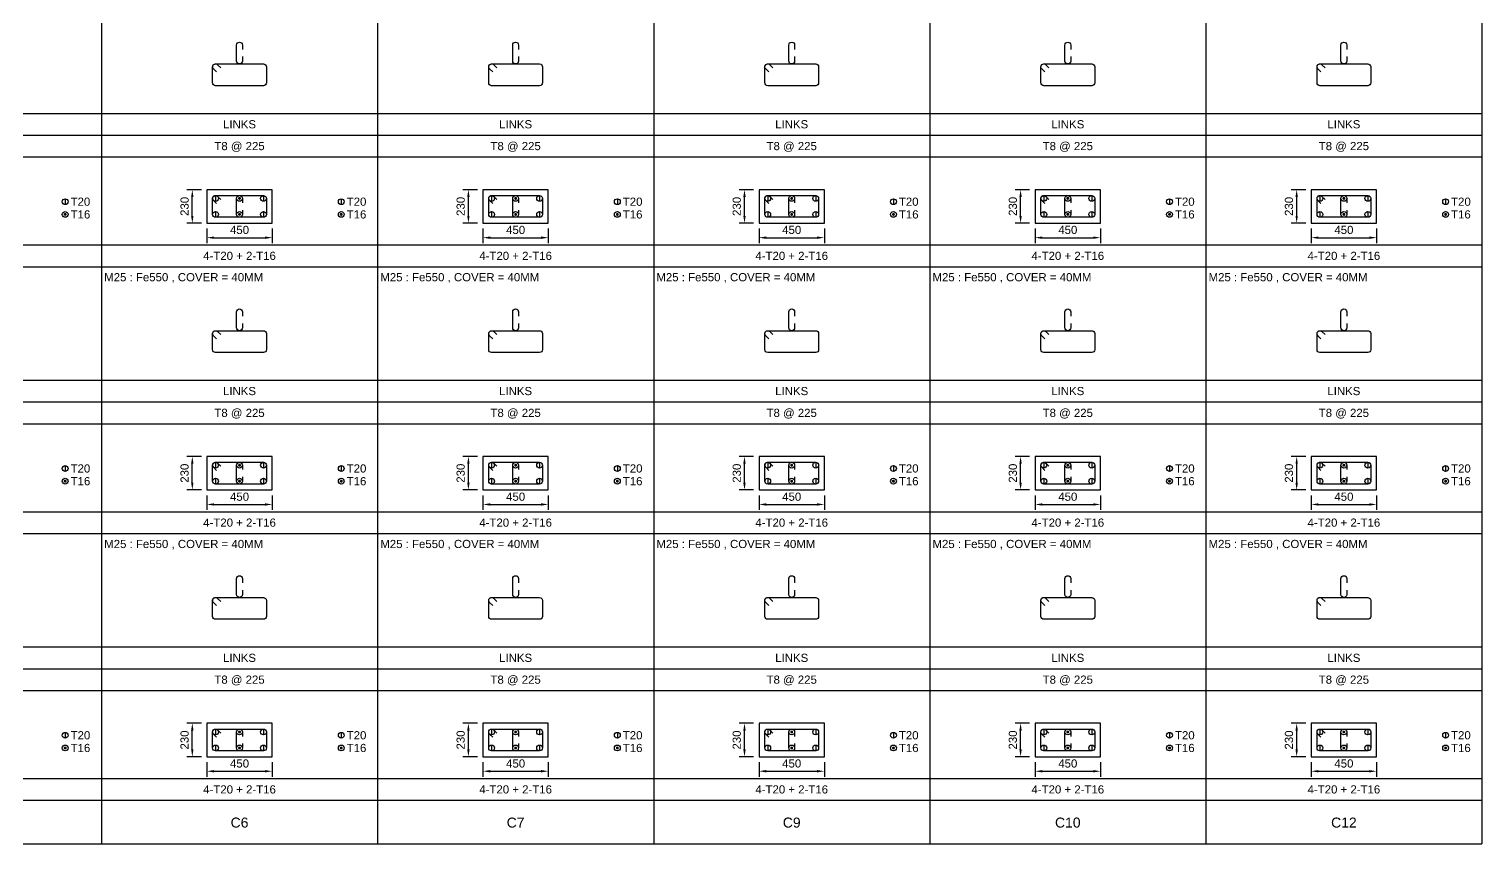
# Model space of a CAD drawing. Header units: inches. Extents: x 0 to 82000, y -1868 to 45240.
# Drawn here: x 42006 to 82000, y 0 to 22419 of the extents above; entities that cross this region are included whole.
import ezdxf
from ezdxf.enums import TextEntityAlignment as Align

# ---------------------------------------------------------------- set-up
doc = ezdxf.new("R2010")
doc.units = ezdxf.units.IN
doc.header["$MEASUREMENT"] = 0
for name, color, linetype in [('Concrete Line', 2, 'Continuous'), ('Dim', 31, 'Continuous'), ('Link', 225, 'Continuous'), ('Reinforcement', 130, 'Continuous'), ('Schedule Border', 60, 'Continuous'), ('Schedule Header', 4, 'Continuous'), ('Schedule Line', 60, 'Continuous'), ('Text', 31, 'Continuous')]:
    doc.layers.add(name, color=color, linetype=linetype)
doc.styles.add('SC-COL1', font='SansSerif')
doc.styles.add('SC-COL2', font='SansSerif')
doc.dimstyles.new('ColumnSch', dxfattribs={"dimtxt": 225, "dimasz": 200, "dimexe": 150, "dimexo": 150, "dimgap": 100, "dimtad": 1, "dimtoh": 1, "dimdec": 4, "dimlfac": 0.25, "dimzin": 0, "dimdsep": 46, "dimtxsty": 'SC-COL2', "dimcen": 0.09, "dimclrd": 8, "dimclre": 8, "dimclrt": 31, "dimadec": 0, "dimazin": 0, "dimtfac": 1, "dimtdec": 0, "dimtix": 1, "dimtofl": 0, "dimtmove": 0, "dimatfit": 3, "dimfxl": 1, "dimtolj": 1, "dimtzin": 0, "dimarcsym": 0})

# ---------------------------------------------------------------- blocks, each defined once
blk = doc.blocks.new('*D42')
at = {"color": 8, "linetype": 'ByBlock', "lineweight": -2}
for p, q in [((46900, 2250), (46900, 1850)), ((47100, 2000), (48500, 2000)), ((48700, 2250), (48700, 1850))]:
    blk.add_line(p, q, dxfattribs=at)
at = {"color": 8}
for points in [[(46900, 2000), (47100, 2033), (47100, 1967)], [(48700, 2000), (48500, 1967), (48500, 2033)]]:
    blk.add_solid(points, dxfattribs=at)
at = {"layer": 'DEFPOINTS', "color": 31}
for p in [(46900, 2400), (48700, 2400), (46900, 2000)]:
    blk.add_point(p, dxfattribs=at)
at = {"color": 31, "insert": (47800, 2212), "char_height": 225, "attachment_point": 5, "style": 'SC-COL2'}
blk.add_mtext('\\A1;450', dxfattribs=at)
blk = doc.blocks.new('*D43')
at = {"color": 8, "linetype": 'ByBlock', "lineweight": -2}
for p, q in [((46750, 3320), (46350, 3320)), ((46500, 2600), (46500, 3120)), ((46750, 2400), (46350, 2400))]:
    blk.add_line(p, q, dxfattribs=at)
at = {"color": 8}
for points in [[(46500, 3320), (46533, 3120), (46467, 3120)], [(46500, 2400), (46467, 2600), (46533, 2600)]]:
    blk.add_solid(points, dxfattribs=at)
at = {"layer": 'DEFPOINTS', "color": 31}
for p in [(46900, 3320), (46500, 2400), (46900, 2400)]:
    blk.add_point(p, dxfattribs=at)
at = {"color": 31, "insert": (46288, 2860), "char_height": 225, "attachment_point": 5, "rotation": 90, "style": 'SC-COL2'}
blk.add_mtext('\\A1;230', dxfattribs=at)
blk = doc.blocks.new('*D44')
at = {"color": 8, "linetype": 'ByBlock', "lineweight": -2}
for p, q in [((46900, 9590), (46900, 9190)), ((47100, 9340), (48500, 9340)), ((48700, 9590), (48700, 9190))]:
    blk.add_line(p, q, dxfattribs=at)
at = {"color": 8}
for points in [[(46900, 9340), (47100, 9373), (47100, 9307)], [(48700, 9340), (48500, 9307), (48500, 9373)]]:
    blk.add_solid(points, dxfattribs=at)
at = {"layer": 'DEFPOINTS', "color": 31}
for p in [(46900, 9740), (48700, 9740), (46900, 9340)]:
    blk.add_point(p, dxfattribs=at)
at = {"color": 31, "insert": (47800, 9552), "char_height": 225, "attachment_point": 5, "style": 'SC-COL2'}
blk.add_mtext('\\A1;450', dxfattribs=at)
blk = doc.blocks.new('*D45')
at = {"color": 8, "linetype": 'ByBlock', "lineweight": -2}
for p, q in [((46750, 10660), (46350, 10660)), ((46500, 9940), (46500, 10460)), ((46750, 9740), (46350, 9740))]:
    blk.add_line(p, q, dxfattribs=at)
at = {"color": 8}
for points in [[(46500, 10660), (46533, 10460), (46467, 10460)], [(46500, 9740), (46467, 9940), (46533, 9940)]]:
    blk.add_solid(points, dxfattribs=at)
at = {"layer": 'DEFPOINTS', "color": 31}
for p in [(46900, 10660), (46500, 9740), (46900, 9740)]:
    blk.add_point(p, dxfattribs=at)
at = {"color": 31, "insert": (46288, 10200), "char_height": 225, "attachment_point": 5, "rotation": 90, "style": 'SC-COL2'}
blk.add_mtext('\\A1;230', dxfattribs=at)
blk = doc.blocks.new('*D46')
at = {"color": 8, "linetype": 'ByBlock', "lineweight": -2}
for p, q in [((46900, 16930), (46900, 16530)), ((48700, 16930), (48700, 16530)), ((47100, 16680), (48500, 16680))]:
    blk.add_line(p, q, dxfattribs=at)
at = {"color": 8}
for points in [[(46900, 16680), (47100, 16713), (47100, 16647)], [(48700, 16680), (48500, 16647), (48500, 16713)]]:
    blk.add_solid(points, dxfattribs=at)
at = {"layer": 'DEFPOINTS', "color": 31}
for p in [(46900, 17080), (48700, 17080), (46900, 16680)]:
    blk.add_point(p, dxfattribs=at)
at = {"color": 31, "insert": (47800, 16892), "char_height": 225, "attachment_point": 5, "style": 'SC-COL2'}
blk.add_mtext('\\A1;450', dxfattribs=at)
blk = doc.blocks.new('*D47')
at = {"color": 8, "linetype": 'ByBlock', "lineweight": -2}
for p, q in [((46750, 18000), (46350, 18000)), ((46500, 17280), (46500, 17800)), ((46750, 17080), (46350, 17080))]:
    blk.add_line(p, q, dxfattribs=at)
at = {"color": 8}
for points in [[(46500, 18000), (46533, 17800), (46467, 17800)], [(46500, 17080), (46467, 17280), (46533, 17280)]]:
    blk.add_solid(points, dxfattribs=at)
at = {"layer": 'DEFPOINTS', "color": 31}
for p in [(46900, 18000), (46500, 17080), (46900, 17080)]:
    blk.add_point(p, dxfattribs=at)
at = {"color": 31, "insert": (46288, 17540), "char_height": 225, "attachment_point": 5, "rotation": 90, "style": 'SC-COL2'}
blk.add_mtext('\\A1;230', dxfattribs=at)
blk = doc.blocks.new('*D52')
at = {"color": 8, "linetype": 'ByBlock', "lineweight": -2}
for p, q in [((54500, 2250), (54500, 1850)), ((54700, 2000), (56100, 2000)), ((56300, 2250), (56300, 1850))]:
    blk.add_line(p, q, dxfattribs=at)
at = {"color": 8}
for points in [[(54500, 2000), (54700, 2033), (54700, 1967)], [(56300, 2000), (56100, 1967), (56100, 2033)]]:
    blk.add_solid(points, dxfattribs=at)
at = {"layer": 'DEFPOINTS', "color": 31}
for p in [(54500, 2400), (56300, 2400), (54500, 2000)]:
    blk.add_point(p, dxfattribs=at)
at = {"color": 31, "insert": (55400, 2212), "char_height": 225, "attachment_point": 5, "style": 'SC-COL2'}
blk.add_mtext('\\A1;450', dxfattribs=at)
blk = doc.blocks.new('*D53')
at = {"color": 8, "linetype": 'ByBlock', "lineweight": -2}
for p, q in [((54350, 3320), (53950, 3320)), ((54100, 2600), (54100, 3120)), ((54350, 2400), (53950, 2400))]:
    blk.add_line(p, q, dxfattribs=at)
at = {"color": 8}
for points in [[(54100, 3320), (54133, 3120), (54067, 3120)], [(54100, 2400), (54067, 2600), (54133, 2600)]]:
    blk.add_solid(points, dxfattribs=at)
at = {"layer": 'DEFPOINTS', "color": 31}
for p in [(54500, 3320), (54100, 2400), (54500, 2400)]:
    blk.add_point(p, dxfattribs=at)
at = {"color": 31, "insert": (53888, 2860), "char_height": 225, "attachment_point": 5, "rotation": 90, "style": 'SC-COL2'}
blk.add_mtext('\\A1;230', dxfattribs=at)
blk = doc.blocks.new('*D54')
at = {"color": 8, "linetype": 'ByBlock', "lineweight": -2}
for p, q in [((54500, 9590), (54500, 9190)), ((54700, 9340), (56100, 9340)), ((56300, 9590), (56300, 9190))]:
    blk.add_line(p, q, dxfattribs=at)
at = {"color": 8}
for points in [[(54500, 9340), (54700, 9373), (54700, 9307)], [(56300, 9340), (56100, 9307), (56100, 9373)]]:
    blk.add_solid(points, dxfattribs=at)
at = {"layer": 'DEFPOINTS', "color": 31}
for p in [(54500, 9740), (56300, 9740), (54500, 9340)]:
    blk.add_point(p, dxfattribs=at)
at = {"color": 31, "insert": (55400, 9552), "char_height": 225, "attachment_point": 5, "style": 'SC-COL2'}
blk.add_mtext('\\A1;450', dxfattribs=at)
blk = doc.blocks.new('*D55')
at = {"color": 8, "linetype": 'ByBlock', "lineweight": -2}
for p, q in [((54350, 10660), (53950, 10660)), ((54100, 9940), (54100, 10460)), ((54350, 9740), (53950, 9740))]:
    blk.add_line(p, q, dxfattribs=at)
at = {"color": 8}
for points in [[(54100, 10660), (54133, 10460), (54067, 10460)], [(54100, 9740), (54067, 9940), (54133, 9940)]]:
    blk.add_solid(points, dxfattribs=at)
at = {"layer": 'DEFPOINTS', "color": 31}
for p in [(54500, 10660), (54100, 9740), (54500, 9740)]:
    blk.add_point(p, dxfattribs=at)
at = {"color": 31, "insert": (53888, 10200), "char_height": 225, "attachment_point": 5, "rotation": 90, "style": 'SC-COL2'}
blk.add_mtext('\\A1;230', dxfattribs=at)
blk = doc.blocks.new('*D56')
at = {"color": 8, "linetype": 'ByBlock', "lineweight": -2}
for p, q in [((54500, 16930), (54500, 16530)), ((56300, 16930), (56300, 16530)), ((54700, 16680), (56100, 16680))]:
    blk.add_line(p, q, dxfattribs=at)
at = {"color": 8}
for points in [[(54500, 16680), (54700, 16713), (54700, 16647)], [(56300, 16680), (56100, 16647), (56100, 16713)]]:
    blk.add_solid(points, dxfattribs=at)
at = {"layer": 'DEFPOINTS', "color": 31}
for p in [(54500, 17080), (56300, 17080), (54500, 16680)]:
    blk.add_point(p, dxfattribs=at)
at = {"color": 31, "insert": (55400, 16892), "char_height": 225, "attachment_point": 5, "style": 'SC-COL2'}
blk.add_mtext('\\A1;450', dxfattribs=at)
blk = doc.blocks.new('*D57')
at = {"color": 8, "linetype": 'ByBlock', "lineweight": -2}
for p, q in [((54350, 18000), (53950, 18000)), ((54100, 17280), (54100, 17800)), ((54350, 17080), (53950, 17080))]:
    blk.add_line(p, q, dxfattribs=at)
at = {"color": 8}
for points in [[(54100, 18000), (54133, 17800), (54067, 17800)], [(54100, 17080), (54067, 17280), (54133, 17280)]]:
    blk.add_solid(points, dxfattribs=at)
at = {"layer": 'DEFPOINTS', "color": 31}
for p in [(54500, 18000), (54100, 17080), (54500, 17080)]:
    blk.add_point(p, dxfattribs=at)
at = {"color": 31, "insert": (53888, 17540), "char_height": 225, "attachment_point": 5, "rotation": 90, "style": 'SC-COL2'}
blk.add_mtext('\\A1;230', dxfattribs=at)
blk = doc.blocks.new('*D60')
at = {"color": 8, "linetype": 'ByBlock', "lineweight": -2}
for p, q in [((62100, 2250), (62100, 1850)), ((62300, 2000), (63700, 2000)), ((63900, 2250), (63900, 1850))]:
    blk.add_line(p, q, dxfattribs=at)
at = {"color": 8}
for points in [[(62100, 2000), (62300, 2033), (62300, 1967)], [(63900, 2000), (63700, 1967), (63700, 2033)]]:
    blk.add_solid(points, dxfattribs=at)
at = {"layer": 'DEFPOINTS', "color": 31}
for p in [(62100, 2400), (63900, 2400), (62100, 2000)]:
    blk.add_point(p, dxfattribs=at)
at = {"color": 31, "insert": (63000, 2212), "char_height": 225, "attachment_point": 5, "style": 'SC-COL2'}
blk.add_mtext('\\A1;450', dxfattribs=at)
blk = doc.blocks.new('*D61')
at = {"color": 8, "linetype": 'ByBlock', "lineweight": -2}
for p, q in [((61950, 3320), (61550, 3320)), ((61700, 2600), (61700, 3120)), ((61950, 2400), (61550, 2400))]:
    blk.add_line(p, q, dxfattribs=at)
at = {"color": 8}
for points in [[(61700, 3320), (61733, 3120), (61667, 3120)], [(61700, 2400), (61667, 2600), (61733, 2600)]]:
    blk.add_solid(points, dxfattribs=at)
at = {"layer": 'DEFPOINTS', "color": 31}
for p in [(62100, 3320), (61700, 2400), (62100, 2400)]:
    blk.add_point(p, dxfattribs=at)
at = {"color": 31, "insert": (61488, 2860), "char_height": 225, "attachment_point": 5, "rotation": 90, "style": 'SC-COL2'}
blk.add_mtext('\\A1;230', dxfattribs=at)
blk = doc.blocks.new('*D62')
at = {"color": 8, "linetype": 'ByBlock', "lineweight": -2}
for p, q in [((62100, 9590), (62100, 9190)), ((62300, 9340), (63700, 9340)), ((63900, 9590), (63900, 9190))]:
    blk.add_line(p, q, dxfattribs=at)
at = {"color": 8}
for points in [[(62100, 9340), (62300, 9373), (62300, 9307)], [(63900, 9340), (63700, 9307), (63700, 9373)]]:
    blk.add_solid(points, dxfattribs=at)
at = {"layer": 'DEFPOINTS', "color": 31}
for p in [(62100, 9740), (63900, 9740), (62100, 9340)]:
    blk.add_point(p, dxfattribs=at)
at = {"color": 31, "insert": (63000, 9552), "char_height": 225, "attachment_point": 5, "style": 'SC-COL2'}
blk.add_mtext('\\A1;450', dxfattribs=at)
blk = doc.blocks.new('*D63')
at = {"color": 8, "linetype": 'ByBlock', "lineweight": -2}
for p, q in [((61950, 10660), (61550, 10660)), ((61700, 9940), (61700, 10460)), ((61950, 9740), (61550, 9740))]:
    blk.add_line(p, q, dxfattribs=at)
at = {"color": 8}
for points in [[(61700, 10660), (61733, 10460), (61667, 10460)], [(61700, 9740), (61667, 9940), (61733, 9940)]]:
    blk.add_solid(points, dxfattribs=at)
at = {"layer": 'DEFPOINTS', "color": 31}
for p in [(62100, 10660), (61700, 9740), (62100, 9740)]:
    blk.add_point(p, dxfattribs=at)
at = {"color": 31, "insert": (61488, 10200), "char_height": 225, "attachment_point": 5, "rotation": 90, "style": 'SC-COL2'}
blk.add_mtext('\\A1;230', dxfattribs=at)
blk = doc.blocks.new('*D64')
at = {"color": 8, "linetype": 'ByBlock', "lineweight": -2}
for p, q in [((62100, 16930), (62100, 16530)), ((63900, 16930), (63900, 16530)), ((62300, 16680), (63700, 16680))]:
    blk.add_line(p, q, dxfattribs=at)
at = {"color": 8}
for points in [[(62100, 16680), (62300, 16713), (62300, 16647)], [(63900, 16680), (63700, 16647), (63700, 16713)]]:
    blk.add_solid(points, dxfattribs=at)
at = {"layer": 'DEFPOINTS', "color": 31}
for p in [(62100, 17080), (63900, 17080), (62100, 16680)]:
    blk.add_point(p, dxfattribs=at)
at = {"color": 31, "insert": (63000, 16892), "char_height": 225, "attachment_point": 5, "style": 'SC-COL2'}
blk.add_mtext('\\A1;450', dxfattribs=at)
blk = doc.blocks.new('*D65')
at = {"color": 8, "linetype": 'ByBlock', "lineweight": -2}
for p, q in [((61950, 18000), (61550, 18000)), ((61700, 17280), (61700, 17800)), ((61950, 17080), (61550, 17080))]:
    blk.add_line(p, q, dxfattribs=at)
at = {"color": 8}
for points in [[(61700, 18000), (61733, 17800), (61667, 17800)], [(61700, 17080), (61667, 17280), (61733, 17280)]]:
    blk.add_solid(points, dxfattribs=at)
at = {"layer": 'DEFPOINTS', "color": 31}
for p in [(62100, 18000), (61700, 17080), (62100, 17080)]:
    blk.add_point(p, dxfattribs=at)
at = {"color": 31, "insert": (61488, 17540), "char_height": 225, "attachment_point": 5, "rotation": 90, "style": 'SC-COL2'}
blk.add_mtext('\\A1;230', dxfattribs=at)
blk = doc.blocks.new('*D68')
at = {"color": 8, "linetype": 'ByBlock', "lineweight": -2}
for p, q in [((69700, 2250), (69700, 1850)), ((69900, 2000), (71300, 2000)), ((71500, 2250), (71500, 1850))]:
    blk.add_line(p, q, dxfattribs=at)
at = {"color": 8}
for points in [[(69700, 2000), (69900, 2033), (69900, 1967)], [(71500, 2000), (71300, 1967), (71300, 2033)]]:
    blk.add_solid(points, dxfattribs=at)
at = {"layer": 'DEFPOINTS', "color": 31}
for p in [(69700, 2400), (71500, 2400), (69700, 2000)]:
    blk.add_point(p, dxfattribs=at)
at = {"color": 31, "insert": (70600, 2212), "char_height": 225, "attachment_point": 5, "style": 'SC-COL2'}
blk.add_mtext('\\A1;450', dxfattribs=at)
blk = doc.blocks.new('*D69')
at = {"color": 8, "linetype": 'ByBlock', "lineweight": -2}
for p, q in [((69550, 3320), (69150, 3320)), ((69300, 2600), (69300, 3120)), ((69550, 2400), (69150, 2400))]:
    blk.add_line(p, q, dxfattribs=at)
at = {"color": 8}
for points in [[(69300, 3320), (69333, 3120), (69267, 3120)], [(69300, 2400), (69267, 2600), (69333, 2600)]]:
    blk.add_solid(points, dxfattribs=at)
at = {"layer": 'DEFPOINTS', "color": 31}
for p in [(69700, 3320), (69300, 2400), (69700, 2400)]:
    blk.add_point(p, dxfattribs=at)
at = {"color": 31, "insert": (69088, 2860), "char_height": 225, "attachment_point": 5, "rotation": 90, "style": 'SC-COL2'}
blk.add_mtext('\\A1;230', dxfattribs=at)
blk = doc.blocks.new('*D70')
at = {"color": 8, "linetype": 'ByBlock', "lineweight": -2}
for p, q in [((69700, 9590), (69700, 9190)), ((69900, 9340), (71300, 9340)), ((71500, 9590), (71500, 9190))]:
    blk.add_line(p, q, dxfattribs=at)
at = {"color": 8}
for points in [[(69700, 9340), (69900, 9373), (69900, 9307)], [(71500, 9340), (71300, 9307), (71300, 9373)]]:
    blk.add_solid(points, dxfattribs=at)
at = {"layer": 'DEFPOINTS', "color": 31}
for p in [(69700, 9740), (71500, 9740), (69700, 9340)]:
    blk.add_point(p, dxfattribs=at)
at = {"color": 31, "insert": (70600, 9552), "char_height": 225, "attachment_point": 5, "style": 'SC-COL2'}
blk.add_mtext('\\A1;450', dxfattribs=at)
blk = doc.blocks.new('*D71')
at = {"color": 8, "linetype": 'ByBlock', "lineweight": -2}
for p, q in [((69550, 10660), (69150, 10660)), ((69300, 9940), (69300, 10460)), ((69550, 9740), (69150, 9740))]:
    blk.add_line(p, q, dxfattribs=at)
at = {"color": 8}
for points in [[(69300, 10660), (69333, 10460), (69267, 10460)], [(69300, 9740), (69267, 9940), (69333, 9940)]]:
    blk.add_solid(points, dxfattribs=at)
at = {"layer": 'DEFPOINTS', "color": 31}
for p in [(69700, 10660), (69300, 9740), (69700, 9740)]:
    blk.add_point(p, dxfattribs=at)
at = {"color": 31, "insert": (69088, 10200), "char_height": 225, "attachment_point": 5, "rotation": 90, "style": 'SC-COL2'}
blk.add_mtext('\\A1;230', dxfattribs=at)
blk = doc.blocks.new('*D72')
at = {"color": 8, "linetype": 'ByBlock', "lineweight": -2}
for p, q in [((69700, 16930), (69700, 16530)), ((71500, 16930), (71500, 16530)), ((69900, 16680), (71300, 16680))]:
    blk.add_line(p, q, dxfattribs=at)
at = {"color": 8}
for points in [[(69700, 16680), (69900, 16713), (69900, 16647)], [(71500, 16680), (71300, 16647), (71300, 16713)]]:
    blk.add_solid(points, dxfattribs=at)
at = {"layer": 'DEFPOINTS', "color": 31}
for p in [(69700, 17080), (71500, 17080), (69700, 16680)]:
    blk.add_point(p, dxfattribs=at)
at = {"color": 31, "insert": (70600, 16892), "char_height": 225, "attachment_point": 5, "style": 'SC-COL2'}
blk.add_mtext('\\A1;450', dxfattribs=at)
blk = doc.blocks.new('*D73')
at = {"color": 8, "linetype": 'ByBlock', "lineweight": -2}
for p, q in [((69550, 18000), (69150, 18000)), ((69300, 17280), (69300, 17800)), ((69550, 17080), (69150, 17080))]:
    blk.add_line(p, q, dxfattribs=at)
at = {"color": 8}
for points in [[(69300, 18000), (69333, 17800), (69267, 17800)], [(69300, 17080), (69267, 17280), (69333, 17280)]]:
    blk.add_solid(points, dxfattribs=at)
at = {"layer": 'DEFPOINTS', "color": 31}
for p in [(69700, 18000), (69300, 17080), (69700, 17080)]:
    blk.add_point(p, dxfattribs=at)
at = {"color": 31, "insert": (69088, 17540), "char_height": 225, "attachment_point": 5, "rotation": 90, "style": 'SC-COL2'}
blk.add_mtext('\\A1;230', dxfattribs=at)
blk = doc.blocks.new('*D78')
at = {"color": 8, "linetype": 'ByBlock', "lineweight": -2}
for p, q in [((77300, 2250), (77300, 1850)), ((77500, 2000), (78900, 2000)), ((79100, 2250), (79100, 1850))]:
    blk.add_line(p, q, dxfattribs=at)
at = {"color": 8}
for points in [[(77300, 2000), (77500, 2033), (77500, 1967)], [(79100, 2000), (78900, 1967), (78900, 2033)]]:
    blk.add_solid(points, dxfattribs=at)
at = {"layer": 'DEFPOINTS', "color": 31}
for p in [(77300, 2400), (79100, 2400), (77300, 2000)]:
    blk.add_point(p, dxfattribs=at)
at = {"color": 31, "insert": (78200, 2212), "char_height": 225, "attachment_point": 5, "style": 'SC-COL2'}
blk.add_mtext('\\A1;450', dxfattribs=at)
blk = doc.blocks.new('*D79')
at = {"color": 8, "linetype": 'ByBlock', "lineweight": -2}
for p, q in [((77150, 3320), (76750, 3320)), ((76900, 2600), (76900, 3120)), ((77150, 2400), (76750, 2400))]:
    blk.add_line(p, q, dxfattribs=at)
at = {"color": 8}
for points in [[(76900, 3320), (76933, 3120), (76867, 3120)], [(76900, 2400), (76867, 2600), (76933, 2600)]]:
    blk.add_solid(points, dxfattribs=at)
at = {"layer": 'DEFPOINTS', "color": 31}
for p in [(77300, 3320), (76900, 2400), (77300, 2400)]:
    blk.add_point(p, dxfattribs=at)
at = {"color": 31, "insert": (76688, 2860), "char_height": 225, "attachment_point": 5, "rotation": 90, "style": 'SC-COL2'}
blk.add_mtext('\\A1;230', dxfattribs=at)
blk = doc.blocks.new('*D80')
at = {"color": 8, "linetype": 'ByBlock', "lineweight": -2}
for p, q in [((77300, 9590), (77300, 9190)), ((77500, 9340), (78900, 9340)), ((79100, 9590), (79100, 9190))]:
    blk.add_line(p, q, dxfattribs=at)
at = {"color": 8}
for points in [[(77300, 9340), (77500, 9373), (77500, 9307)], [(79100, 9340), (78900, 9307), (78900, 9373)]]:
    blk.add_solid(points, dxfattribs=at)
at = {"layer": 'DEFPOINTS', "color": 31}
for p in [(77300, 9740), (79100, 9740), (77300, 9340)]:
    blk.add_point(p, dxfattribs=at)
at = {"color": 31, "insert": (78200, 9552), "char_height": 225, "attachment_point": 5, "style": 'SC-COL2'}
blk.add_mtext('\\A1;450', dxfattribs=at)
blk = doc.blocks.new('*D81')
at = {"color": 8, "linetype": 'ByBlock', "lineweight": -2}
for p, q in [((77150, 10660), (76750, 10660)), ((76900, 9940), (76900, 10460)), ((77150, 9740), (76750, 9740))]:
    blk.add_line(p, q, dxfattribs=at)
at = {"color": 8}
for points in [[(76900, 10660), (76933, 10460), (76867, 10460)], [(76900, 9740), (76867, 9940), (76933, 9940)]]:
    blk.add_solid(points, dxfattribs=at)
at = {"layer": 'DEFPOINTS', "color": 31}
for p in [(77300, 10660), (76900, 9740), (77300, 9740)]:
    blk.add_point(p, dxfattribs=at)
at = {"color": 31, "insert": (76688, 10200), "char_height": 225, "attachment_point": 5, "rotation": 90, "style": 'SC-COL2'}
blk.add_mtext('\\A1;230', dxfattribs=at)
blk = doc.blocks.new('*D82')
at = {"color": 8, "linetype": 'ByBlock', "lineweight": -2}
for p, q in [((77300, 16930), (77300, 16530)), ((79100, 16930), (79100, 16530)), ((77500, 16680), (78900, 16680))]:
    blk.add_line(p, q, dxfattribs=at)
at = {"color": 8}
for points in [[(77300, 16680), (77500, 16713), (77500, 16647)], [(79100, 16680), (78900, 16647), (78900, 16713)]]:
    blk.add_solid(points, dxfattribs=at)
at = {"layer": 'DEFPOINTS', "color": 31}
for p in [(77300, 17080), (79100, 17080), (77300, 16680)]:
    blk.add_point(p, dxfattribs=at)
at = {"color": 31, "insert": (78200, 16892), "char_height": 225, "attachment_point": 5, "style": 'SC-COL2'}
blk.add_mtext('\\A1;450', dxfattribs=at)
blk = doc.blocks.new('*D83')
at = {"color": 8, "linetype": 'ByBlock', "lineweight": -2}
for p, q in [((77150, 18000), (76750, 18000)), ((76900, 17280), (76900, 17800)), ((77150, 17080), (76750, 17080))]:
    blk.add_line(p, q, dxfattribs=at)
at = {"color": 8}
for points in [[(76900, 18000), (76933, 17800), (76867, 17800)], [(76900, 17080), (76867, 17280), (76933, 17280)]]:
    blk.add_solid(points, dxfattribs=at)
at = {"layer": 'DEFPOINTS', "color": 31}
for p in [(77300, 18000), (76900, 17080), (77300, 17080)]:
    blk.add_point(p, dxfattribs=at)
at = {"color": 31, "insert": (76688, 17540), "char_height": 225, "attachment_point": 5, "rotation": 90, "style": 'SC-COL2'}
blk.add_mtext('\\A1;230', dxfattribs=at)

msp = doc.modelspace()

# ---------------------------------------------------------------- linework, layer by layer
at = {"layer": 'Concrete Line'}
for points in [[(48700, 18000), (46900, 18000)], [(46900, 18000), (46900, 17080)], [(48700, 17080), (48700, 18000)], [(56300, 18000), (54500, 18000)], [(54500, 18000), (54500, 17080)], [(56300, 17080), (56300, 18000)], [(63900, 18000), (62100, 18000)], [(62100, 18000), (62100, 17080)], [(63900, 17080), (63900, 18000)], [(71500, 18000), (69700, 18000)], [(69700, 18000), (69700, 17080)], [(71500, 17080), (71500, 18000)], [(79100, 18000), (77300, 18000)], [(77300, 18000), (77300, 17080)], [(79100, 17080), (79100, 18000)], [(46900, 17080), (48700, 17080)], [(54500, 17080), (56300, 17080)], [(62100, 17080), (63900, 17080)], [(69700, 17080), (71500, 17080)], [(77300, 17080), (79100, 17080)], [(48700, 10660), (46900, 10660)], [(46900, 10660), (46900, 9740)], [(48700, 9740), (48700, 10660)], [(56300, 10660), (54500, 10660)], [(54500, 10660), (54500, 9740)], [(56300, 9740), (56300, 10660)], [(63900, 10660), (62100, 10660)], [(62100, 10660), (62100, 9740)], [(63900, 9740), (63900, 10660)], [(71500, 10660), (69700, 10660)], [(69700, 10660), (69700, 9740)], [(71500, 9740), (71500, 10660)], [(79100, 10660), (77300, 10660)], [(77300, 10660), (77300, 9740)], [(79100, 9740), (79100, 10660)], [(46900, 9740), (48700, 9740)], [(54500, 9740), (56300, 9740)], [(62100, 9740), (63900, 9740)], [(69700, 9740), (71500, 9740)], [(77300, 9740), (79100, 9740)], [(48700, 3320), (46900, 3320)], [(46900, 3320), (46900, 2400)], [(48700, 2400), (48700, 3320)], [(56300, 3320), (54500, 3320)], [(54500, 3320), (54500, 2400)], [(56300, 2400), (56300, 3320)], [(63900, 3320), (62100, 3320)], [(62100, 3320), (62100, 2400)], [(63900, 2400), (63900, 3320)], [(71500, 3320), (69700, 3320)], [(69700, 3320), (69700, 2400)], [(71500, 2400), (71500, 3320)], [(79100, 3320), (77300, 3320)], [(77300, 3320), (77300, 2400)], [(79100, 2400), (79100, 3320)], [(46900, 2400), (48700, 2400)], [(54500, 2400), (56300, 2400)], [(62100, 2400), (63900, 2400)], [(69700, 2400), (71500, 2400)], [(77300, 2400), (79100, 2400)]]:
    msp.add_lwpolyline(points, dxfattribs=at)
at = {"layer": 'Link'}
for points in [[(47880, 21660), (47880, 21540, -1), (47720, 21540), (47720, 21980, -1), (47880, 21980), (47880, 21860)], [(55480, 21660), (55480, 21540, -1), (55320, 21540), (55320, 21980, -1), (55480, 21980), (55480, 21860)], [(63080, 21660), (63080, 21540, -1), (62920, 21540), (62920, 21980, -1), (63080, 21980), (63080, 21860)], [(70680, 21660), (70680, 21540, -1), (70520, 21540), (70520, 21980, -1), (70680, 21980), (70680, 21860)], [(78280, 21660), (78280, 21540, -1), (78120, 21540), (78120, 21980, -1), (78280, 21980), (78280, 21860)], [(47168.28401, 21238.57859), (47083.43135, 21323.43156, -0.6681779738), (47140, 21460), (48460, 21460, -0.4142135624), (48540, 21380), (48540, 20940, -0.4142135624), (48460, 20860), (47140, 20860, -0.4142135624), (47060, 20940), (47060, 21380, -0.6681793021), (47196.56865, 21436.56844), (47281.4213, 21351.71547)], [(54768.28401, 21238.57859), (54683.43135, 21323.43156, -0.6681779738), (54740, 21460), (56060, 21460, -0.4142135624), (56140, 21380), (56140, 20940, -0.4142135624), (56060, 20860), (54740, 20860, -0.4142135624), (54660, 20940), (54660, 21380, -0.6681793021), (54796.56865, 21436.56844), (54881.4213, 21351.71547)], [(62368.28401, 21238.57859), (62283.43135, 21323.43156, -0.6681779738), (62340, 21460), (63660, 21460, -0.4142135624), (63740, 21380), (63740, 20940, -0.4142135624), (63660, 20860), (62340, 20860, -0.4142135624), (62260, 20940), (62260, 21380, -0.6681793021), (62396.56865, 21436.56844), (62481.4213, 21351.71547)], [(69968.28401, 21238.57859), (69883.43135, 21323.43156, -0.6681779738), (69940, 21460), (71260, 21460, -0.4142135624), (71340, 21380), (71340, 20940, -0.4142135624), (71260, 20860), (69940, 20860, -0.4142135624), (69860, 20940), (69860, 21380, -0.6681793021), (69996.56865, 21436.56844), (70081.4213, 21351.71547)], [(77568.28401, 21238.57859), (77483.43135, 21323.43156, -0.6681779738), (77540, 21460), (78860, 21460, -0.4142135624), (78940, 21380), (78940, 20940, -0.4142135624), (78860, 20860), (77540, 20860, -0.4142135624), (77460, 20940), (77460, 21380, -0.6681793021), (77596.56865, 21436.56844), (77681.4213, 21351.71547)], [(47168.28401, 17618.57859), (47083.43135, 17703.43156, -0.6681779738), (47140, 17840), (48460, 17840, -0.4142135624), (48540, 17760), (48540, 17320, -0.4142135624), (48460, 17240), (47140, 17240, -0.4142135624), (47060, 17320), (47060, 17760, -0.6681793021), (47196.56865, 17816.56844), (47281.4213, 17731.71547)], [(47880, 17440), (47880, 17320, -1), (47720, 17320), (47720, 17760, -1), (47880, 17760), (47880, 17640)], [(54768.28401, 17618.57859), (54683.43135, 17703.43156, -0.6681779738), (54740, 17840), (56060, 17840, -0.4142135624), (56140, 17760), (56140, 17320, -0.4142135624), (56060, 17240), (54740, 17240, -0.4142135624), (54660, 17320), (54660, 17760, -0.6681793021), (54796.56865, 17816.56844), (54881.4213, 17731.71547)], [(55480, 17440), (55480, 17320, -1), (55320, 17320), (55320, 17760, -1), (55480, 17760), (55480, 17640)], [(62368.28401, 17618.57859), (62283.43135, 17703.43156, -0.6681779738), (62340, 17840), (63660, 17840, -0.4142135624), (63740, 17760), (63740, 17320, -0.4142135624), (63660, 17240), (62340, 17240, -0.4142135624), (62260, 17320), (62260, 17760, -0.6681793021), (62396.56865, 17816.56844), (62481.4213, 17731.71547)], [(63080, 17440), (63080, 17320, -1), (62920, 17320), (62920, 17760, -1), (63080, 17760), (63080, 17640)], [(69968.28401, 17618.57859), (69883.43135, 17703.43156, -0.6681779738), (69940, 17840), (71260, 17840, -0.4142135624), (71340, 17760), (71340, 17320, -0.4142135624), (71260, 17240), (69940, 17240, -0.4142135624), (69860, 17320), (69860, 17760, -0.6681793021), (69996.56865, 17816.56844), (70081.4213, 17731.71547)], [(70680, 17440), (70680, 17320, -1), (70520, 17320), (70520, 17760, -1), (70680, 17760), (70680, 17640)], [(77568.28401, 17618.57859), (77483.43135, 17703.43156, -0.6681779738), (77540, 17840), (78860, 17840, -0.4142135624), (78940, 17760), (78940, 17320, -0.4142135624), (78860, 17240), (77540, 17240, -0.4142135624), (77460, 17320), (77460, 17760, -0.6681793021), (77596.56865, 17816.56844), (77681.4213, 17731.71547)], [(78280, 17440), (78280, 17320, -1), (78120, 17320), (78120, 17760, -1), (78280, 17760), (78280, 17640)], [(47880, 14320), (47880, 14200, -1), (47720, 14200), (47720, 14640, -1), (47880, 14640), (47880, 14520)], [(55480, 14320), (55480, 14200, -1), (55320, 14200), (55320, 14640, -1), (55480, 14640), (55480, 14520)], [(63080, 14320), (63080, 14200, -1), (62920, 14200), (62920, 14640, -1), (63080, 14640), (63080, 14520)], [(70680, 14320), (70680, 14200, -1), (70520, 14200), (70520, 14640, -1), (70680, 14640), (70680, 14520)], [(78280, 14320), (78280, 14200, -1), (78120, 14200), (78120, 14640, -1), (78280, 14640), (78280, 14520)], [(47168.28401, 13898.57859), (47083.43135, 13983.43156, -0.6681779738), (47140, 14120), (48460, 14120, -0.4142135624), (48540, 14040), (48540, 13600, -0.4142135624), (48460, 13520), (47140, 13520, -0.4142135624), (47060, 13600), (47060, 14040, -0.6681793021), (47196.56865, 14096.56844), (47281.4213, 14011.71547)], [(54768.28401, 13898.57859), (54683.43135, 13983.43156, -0.6681779738), (54740, 14120), (56060, 14120, -0.4142135624), (56140, 14040), (56140, 13600, -0.4142135624), (56060, 13520), (54740, 13520, -0.4142135624), (54660, 13600), (54660, 14040, -0.6681793021), (54796.56865, 14096.56844), (54881.4213, 14011.71547)], [(62368.28401, 13898.57859), (62283.43135, 13983.43156, -0.6681779738), (62340, 14120), (63660, 14120, -0.4142135624), (63740, 14040), (63740, 13600, -0.4142135624), (63660, 13520), (62340, 13520, -0.4142135624), (62260, 13600), (62260, 14040, -0.6681793021), (62396.56865, 14096.56844), (62481.4213, 14011.71547)], [(69968.28401, 13898.57859), (69883.43135, 13983.43156, -0.6681779738), (69940, 14120), (71260, 14120, -0.4142135624), (71340, 14040), (71340, 13600, -0.4142135624), (71260, 13520), (69940, 13520, -0.4142135624), (69860, 13600), (69860, 14040, -0.6681793021), (69996.56865, 14096.56844), (70081.4213, 14011.71547)], [(77568.28401, 13898.57859), (77483.43135, 13983.43156, -0.6681779738), (77540, 14120), (78860, 14120, -0.4142135624), (78940, 14040), (78940, 13600, -0.4142135624), (78860, 13520), (77540, 13520, -0.4142135624), (77460, 13600), (77460, 14040, -0.6681793021), (77596.56865, 14096.56844), (77681.4213, 14011.71547)], [(47168.28401, 10278.57859), (47083.43135, 10363.43156, -0.6681779738), (47140, 10500), (48460, 10500, -0.4142135624), (48540, 10420), (48540, 9980, -0.4142135624), (48460, 9900), (47140, 9900, -0.4142135624), (47060, 9980), (47060, 10420, -0.6681793021), (47196.56865, 10476.56844), (47281.4213, 10391.71547)], [(47880, 10100), (47880, 9980, -1), (47720, 9980), (47720, 10420, -1), (47880, 10420), (47880, 10300)], [(54768.28401, 10278.57859), (54683.43135, 10363.43156, -0.6681779738), (54740, 10500), (56060, 10500, -0.4142135624), (56140, 10420), (56140, 9980, -0.4142135624), (56060, 9900), (54740, 9900, -0.4142135624), (54660, 9980), (54660, 10420, -0.6681793021), (54796.56865, 10476.56844), (54881.4213, 10391.71547)], [(55480, 10100), (55480, 9980, -1), (55320, 9980), (55320, 10420, -1), (55480, 10420), (55480, 10300)], [(62368.28401, 10278.57859), (62283.43135, 10363.43156, -0.6681779738), (62340, 10500), (63660, 10500, -0.4142135624), (63740, 10420), (63740, 9980, -0.4142135624), (63660, 9900), (62340, 9900, -0.4142135624), (62260, 9980), (62260, 10420, -0.6681793021), (62396.56865, 10476.56844), (62481.4213, 10391.71547)], [(63080, 10100), (63080, 9980, -1), (62920, 9980), (62920, 10420, -1), (63080, 10420), (63080, 10300)], [(69968.28401, 10278.57859), (69883.43135, 10363.43156, -0.6681779738), (69940, 10500), (71260, 10500, -0.4142135624), (71340, 10420), (71340, 9980, -0.4142135624), (71260, 9900), (69940, 9900, -0.4142135624), (69860, 9980), (69860, 10420, -0.6681793021), (69996.56865, 10476.56844), (70081.4213, 10391.71547)], [(70680, 10100), (70680, 9980, -1), (70520, 9980), (70520, 10420, -1), (70680, 10420), (70680, 10300)], [(77568.28401, 10278.57859), (77483.43135, 10363.43156, -0.6681779738), (77540, 10500), (78860, 10500, -0.4142135624), (78940, 10420), (78940, 9980, -0.4142135624), (78860, 9900), (77540, 9900, -0.4142135624), (77460, 9980), (77460, 10420, -0.6681793021), (77596.56865, 10476.56844), (77681.4213, 10391.71547)], [(78280, 10100), (78280, 9980, -1), (78120, 9980), (78120, 10420, -1), (78280, 10420), (78280, 10300)], [(47880, 6980), (47880, 6860, -1), (47720, 6860), (47720, 7300, -1), (47880, 7300), (47880, 7180)], [(55480, 6980), (55480, 6860, -1), (55320, 6860), (55320, 7300, -1), (55480, 7300), (55480, 7180)], [(63080, 6980), (63080, 6860, -1), (62920, 6860), (62920, 7300, -1), (63080, 7300), (63080, 7180)], [(70680, 6980), (70680, 6860, -1), (70520, 6860), (70520, 7300, -1), (70680, 7300), (70680, 7180)], [(78280, 6980), (78280, 6860, -1), (78120, 6860), (78120, 7300, -1), (78280, 7300), (78280, 7180)], [(47168.28401, 6558.57859), (47083.43135, 6643.43156, -0.6681779738), (47140, 6780), (48460, 6780, -0.4142135624), (48540, 6700), (48540, 6260, -0.4142135624), (48460, 6180), (47140, 6180, -0.4142135624), (47060, 6260), (47060, 6700, -0.6681793021), (47196.56865, 6756.56844), (47281.4213, 6671.71547)], [(54768.28401, 6558.57859), (54683.43135, 6643.43156, -0.6681779738), (54740, 6780), (56060, 6780, -0.4142135624), (56140, 6700), (56140, 6260, -0.4142135624), (56060, 6180), (54740, 6180, -0.4142135624), (54660, 6260), (54660, 6700, -0.6681793021), (54796.56865, 6756.56844), (54881.4213, 6671.71547)], [(62368.28401, 6558.57859), (62283.43135, 6643.43156, -0.6681779738), (62340, 6780), (63660, 6780, -0.4142135624), (63740, 6700), (63740, 6260, -0.4142135624), (63660, 6180), (62340, 6180, -0.4142135624), (62260, 6260), (62260, 6700, -0.6681793021), (62396.56865, 6756.56844), (62481.4213, 6671.71547)], [(69968.28401, 6558.57859), (69883.43135, 6643.43156, -0.6681779738), (69940, 6780), (71260, 6780, -0.4142135624), (71340, 6700), (71340, 6260, -0.4142135624), (71260, 6180), (69940, 6180, -0.4142135624), (69860, 6260), (69860, 6700, -0.6681793021), (69996.56865, 6756.56844), (70081.4213, 6671.71547)], [(77568.28401, 6558.57859), (77483.43135, 6643.43156, -0.6681779738), (77540, 6780), (78860, 6780, -0.4142135624), (78940, 6700), (78940, 6260, -0.4142135624), (78860, 6180), (77540, 6180, -0.4142135624), (77460, 6260), (77460, 6700, -0.6681793021), (77596.56865, 6756.56844), (77681.4213, 6671.71547)], [(47168.28401, 2938.57859), (47083.43135, 3023.43156, -0.6681779738), (47140, 3160), (48460, 3160, -0.4142135624), (48540, 3080), (48540, 2640, -0.4142135624), (48460, 2560), (47140, 2560, -0.4142135624), (47060, 2640), (47060, 3080, -0.6681793021), (47196.56865, 3136.56844), (47281.4213, 3051.71547)], [(47880, 2760), (47880, 2640, -1), (47720, 2640), (47720, 3080, -1), (47880, 3080), (47880, 2960)], [(54768.28401, 2938.57859), (54683.43135, 3023.43156, -0.6681779738), (54740, 3160), (56060, 3160, -0.4142135624), (56140, 3080), (56140, 2640, -0.4142135624), (56060, 2560), (54740, 2560, -0.4142135624), (54660, 2640), (54660, 3080, -0.6681793021), (54796.56865, 3136.56844), (54881.4213, 3051.71547)], [(55480, 2760), (55480, 2640, -1), (55320, 2640), (55320, 3080, -1), (55480, 3080), (55480, 2960)], [(62368.28401, 2938.57859), (62283.43135, 3023.43156, -0.6681779738), (62340, 3160), (63660, 3160, -0.4142135624), (63740, 3080), (63740, 2640, -0.4142135624), (63660, 2560), (62340, 2560, -0.4142135624), (62260, 2640), (62260, 3080, -0.6681793021), (62396.56865, 3136.56844), (62481.4213, 3051.71547)], [(63080, 2760), (63080, 2640, -1), (62920, 2640), (62920, 3080, -1), (63080, 3080), (63080, 2960)], [(69968.28401, 2938.57859), (69883.43135, 3023.43156, -0.6681779738), (69940, 3160), (71260, 3160, -0.4142135624), (71340, 3080), (71340, 2640, -0.4142135624), (71260, 2560), (69940, 2560, -0.4142135624), (69860, 2640), (69860, 3080, -0.6681793021), (69996.56865, 3136.56844), (70081.4213, 3051.71547)], [(70680, 2760), (70680, 2640, -1), (70520, 2640), (70520, 3080, -1), (70680, 3080), (70680, 2960)], [(77568.28401, 2938.57859), (77483.43135, 3023.43156, -0.6681779738), (77540, 3160), (78860, 3160, -0.4142135624), (78940, 3080), (78940, 2640, -0.4142135624), (78860, 2560), (77540, 2560, -0.4142135624), (77460, 2640), (77460, 3080, -0.6681793021), (77596.56865, 3136.56844), (77681.4213, 3051.71547)], [(78280, 2760), (78280, 2640, -1), (78120, 2640), (78120, 3080, -1), (78280, 3080), (78280, 2960)]]:
    msp.add_lwpolyline(points, format="xyb", dxfattribs=at)
at = {"layer": 'Reinforcement', "color": 130}
for points in [[(43000, 17750), (43000, 17590)], [(47140, 17840), (47140, 17680)], [(48460, 17840), (48460, 17680)], [(50600, 17750), (50600, 17590)], [(54740, 17840), (54740, 17680)], [(56060, 17840), (56060, 17680)], [(58200, 17750), (58200, 17590)], [(62340, 17840), (62340, 17680)], [(63660, 17840), (63660, 17680)], [(65800, 17750), (65800, 17590)], [(69940, 17840), (69940, 17680)], [(71260, 17840), (71260, 17680)], [(73400, 17750), (73400, 17590)], [(77540, 17840), (77540, 17680)], [(78860, 17840), (78860, 17680)], [(81000, 17750), (81000, 17590)], [(47140, 17400), (47140, 17240)], [(48460, 17400), (48460, 17240)], [(54740, 17400), (54740, 17240)], [(56060, 17400), (56060, 17240)], [(62340, 17400), (62340, 17240)], [(63660, 17400), (63660, 17240)], [(69940, 17400), (69940, 17240)], [(71260, 17400), (71260, 17240)], [(77540, 17400), (77540, 17240)], [(78860, 17400), (78860, 17240)], [(43000, 10410), (43000, 10250)], [(47140, 10500), (47140, 10340)], [(48460, 10500), (48460, 10340)], [(50600, 10410), (50600, 10250)], [(54740, 10500), (54740, 10340)], [(56060, 10500), (56060, 10340)], [(58200, 10410), (58200, 10250)], [(62340, 10500), (62340, 10340)], [(63660, 10500), (63660, 10340)], [(65800, 10410), (65800, 10250)], [(69940, 10500), (69940, 10340)], [(71260, 10500), (71260, 10340)], [(73400, 10410), (73400, 10250)], [(77540, 10500), (77540, 10340)], [(78860, 10500), (78860, 10340)], [(81000, 10410), (81000, 10250)], [(47140, 10060), (47140, 9900)], [(48460, 10060), (48460, 9900)], [(54740, 10060), (54740, 9900)], [(56060, 10060), (56060, 9900)], [(62340, 10060), (62340, 9900)], [(63660, 10060), (63660, 9900)], [(69940, 10060), (69940, 9900)], [(71260, 10060), (71260, 9900)], [(77540, 10060), (77540, 9900)], [(78860, 10060), (78860, 9900)], [(43000, 3070), (43000, 2910)], [(47140, 3160), (47140, 3000)], [(48460, 3160), (48460, 3000)], [(50600, 3070), (50600, 2910)], [(54740, 3160), (54740, 3000)], [(56060, 3160), (56060, 3000)], [(58200, 3070), (58200, 2910)], [(62340, 3160), (62340, 3000)], [(63660, 3160), (63660, 3000)], [(65800, 3070), (65800, 2910)], [(69940, 3160), (69940, 3000)], [(71260, 3160), (71260, 3000)], [(73400, 3070), (73400, 2910)], [(77540, 3160), (77540, 3000)], [(78860, 3160), (78860, 3000)], [(81000, 3070), (81000, 2910)], [(47140, 2720), (47140, 2560)], [(48460, 2720), (48460, 2560)], [(54740, 2720), (54740, 2560)], [(56060, 2720), (56060, 2560)], [(62340, 2720), (62340, 2560)], [(63660, 2720), (63660, 2560)], [(69940, 2720), (69940, 2560)], [(71260, 2720), (71260, 2560)], [(77540, 2720), (77540, 2560)], [(78860, 2720), (78860, 2560)]]:
    msp.add_lwpolyline(points, dxfattribs=at)
at = {"layer": 'Reinforcement', "color": 130, "const_width": 40}
for points in [[(47780, 17760, 1), (47820, 17760, 1)], [(55380, 17760, 1), (55420, 17760, 1)], [(62980, 17760, 1), (63020, 17760, 1)], [(70580, 17760, 1), (70620, 17760, 1)], [(78180, 17760, 1), (78220, 17760, 1)], [(42980, 17320, 1), (43020, 17320, 1)], [(47780, 17320, 1), (47820, 17320, 1)], [(50580, 17320, 1), (50620, 17320, 1)], [(55380, 17320, 1), (55420, 17320, 1)], [(58180, 17320, 1), (58220, 17320, 1)], [(62980, 17320, 1), (63020, 17320, 1)], [(65780, 17320, 1), (65820, 17320, 1)], [(70580, 17320, 1), (70620, 17320, 1)], [(73380, 17320, 1), (73420, 17320, 1)], [(78180, 17320, 1), (78220, 17320, 1)], [(80980, 17320, 1), (81020, 17320, 1)], [(47780, 10420, 1), (47820, 10420, 1)], [(55380, 10420, 1), (55420, 10420, 1)], [(62980, 10420, 1), (63020, 10420, 1)], [(70580, 10420, 1), (70620, 10420, 1)], [(78180, 10420, 1), (78220, 10420, 1)], [(42980, 9980, 1), (43020, 9980, 1)], [(47780, 9980, 1), (47820, 9980, 1)], [(50580, 9980, 1), (50620, 9980, 1)], [(55380, 9980, 1), (55420, 9980, 1)], [(58180, 9980, 1), (58220, 9980, 1)], [(62980, 9980, 1), (63020, 9980, 1)], [(65780, 9980, 1), (65820, 9980, 1)], [(70580, 9980, 1), (70620, 9980, 1)], [(73380, 9980, 1), (73420, 9980, 1)], [(78180, 9980, 1), (78220, 9980, 1)], [(80980, 9980, 1), (81020, 9980, 1)], [(47780, 3080, 1), (47820, 3080, 1)], [(55380, 3080, 1), (55420, 3080, 1)], [(62980, 3080, 1), (63020, 3080, 1)], [(70580, 3080, 1), (70620, 3080, 1)], [(78180, 3080, 1), (78220, 3080, 1)], [(42980, 2640, 1), (43020, 2640, 1)], [(47780, 2640, 1), (47820, 2640, 1)], [(50580, 2640, 1), (50620, 2640, 1)], [(55380, 2640, 1), (55420, 2640, 1)], [(58180, 2640, 1), (58220, 2640, 1)], [(62980, 2640, 1), (63020, 2640, 1)], [(65780, 2640, 1), (65820, 2640, 1)], [(70580, 2640, 1), (70620, 2640, 1)], [(73380, 2640, 1), (73420, 2640, 1)], [(78180, 2640, 1), (78220, 2640, 1)], [(80980, 2640, 1), (81020, 2640, 1)]]:
    msp.add_lwpolyline(points, format="xyb", close=True, dxfattribs=at)
at = {"layer": 'Reinforcement', "color": 130}
for centre in [(43000, 17670), (47140, 17760), (47800, 17760), (48460, 17760), (50600, 17670), (54740, 17760), (55400, 17760), (56060, 17760), (58200, 17670), (62340, 17760), (63000, 17760), (63660, 17760), (65800, 17670), (69940, 17760), (70600, 17760), (71260, 17760), (73400, 17670), (77540, 17760), (78200, 17760), (78860, 17760), (81000, 17670), (43000, 17320), (47140, 17320), (47800, 17320), (48460, 17320), (50600, 17320), (54740, 17320), (55400, 17320), (56060, 17320), (58200, 17320), (62340, 17320), (63000, 17320), (63660, 17320), (65800, 17320), (69940, 17320), (70600, 17320), (71260, 17320), (73400, 17320), (77540, 17320), (78200, 17320), (78860, 17320), (81000, 17320), (43000, 10330), (47140, 10420), (47800, 10420), (48460, 10420), (50600, 10330), (54740, 10420), (55400, 10420), (56060, 10420), (58200, 10330), (62340, 10420), (63000, 10420), (63660, 10420), (65800, 10330), (69940, 10420), (70600, 10420), (71260, 10420), (73400, 10330), (77540, 10420), (78200, 10420), (78860, 10420), (81000, 10330), (43000, 9980), (47140, 9980), (47800, 9980), (48460, 9980), (50600, 9980), (54740, 9980), (55400, 9980), (56060, 9980), (58200, 9980), (62340, 9980), (63000, 9980), (63660, 9980), (65800, 9980), (69940, 9980), (70600, 9980), (71260, 9980), (73400, 9980), (77540, 9980), (78200, 9980), (78860, 9980), (81000, 9980), (43000, 2990), (47140, 3080), (47800, 3080), (48460, 3080), (50600, 2990), (54740, 3080), (55400, 3080), (56060, 3080), (58200, 2990), (62340, 3080), (63000, 3080), (63660, 3080), (65800, 2990), (69940, 3080), (70600, 3080), (71260, 3080), (73400, 2990), (77540, 3080), (78200, 3080), (78860, 3080), (81000, 2990), (43000, 2640), (47140, 2640), (47800, 2640), (48460, 2640), (50600, 2640), (54740, 2640), (55400, 2640), (56060, 2640), (58200, 2640), (62340, 2640), (63000, 2640), (63660, 2640), (65800, 2640), (69940, 2640), (70600, 2640), (71260, 2640), (73400, 2640), (77540, 2640), (78200, 2640), (78860, 2640), (81000, 2640)]:
    msp.add_circle(centre, 80, dxfattribs=at)
at = {"layer": 'Schedule Border'}
for p, q in [((82000, 45240), (82000, 0)), ((0, 15880), (82000, 15880)), ((0, 8540), (82000, 8540)), ((0, 1200), (82000, 1200)), ((0, 0), (82000, 0)), ((0, 0), (82000, 0))]:
    msp.add_line(p, q, dxfattribs=at)
at = {"layer": 'Schedule Line'}
for p, q in [((44000, 45240), (44000, 0)), ((51600, 45240), (51600, 0)), ((59200, 45240), (59200, 0)), ((66800, 45240), (66800, 0)), ((74400, 45240), (74400, 0)), ((6000, 20100), (82000, 20100)), ((6000, 19500), (82000, 19500)), ((6000, 18900), (82000, 18900)), ((6000, 16480), (82000, 16480)), ((6000, 12760), (82000, 12760)), ((6000, 12160), (82000, 12160)), ((6000, 11560), (82000, 11560)), ((6000, 9140), (82000, 9140)), ((6000, 5420), (82000, 5420)), ((6000, 4820), (82000, 4820)), ((6000, 4220), (82000, 4220)), ((6000, 1800), (82000, 1800))]:
    msp.add_line(p, q, dxfattribs=at)

# ---------------------------------------------------------------- texts
at = {"layer": 'Schedule Header', "char_height": 275, "attachment_point": 2, "style": 'SC-COL2'}
for s, insert in [('C6', (47800, 725)), ('C7', (55400, 725)), ('C9', (63000, 725)), ('C10', (70600, 725)), ('C12', (78200, 725))]:
    msp.add_mtext(s, dxfattribs=dict(at, insert=insert))
at = {"layer": 'Text', "style": 'SC-COL1'}
for s, p in [('LINKS', (47800, 19800)), ('LINKS', (55400, 19800)), ('LINKS', (63000, 19800)), ('LINKS', (70600, 19800)), ('LINKS', (78200, 19800)), ('T8 @ 225', (47800, 19200)), ('T8 @ 225', (55400, 19200)), ('T8 @ 225', (63000, 19200)), ('T8 @ 225', (70600, 19200)), ('T8 @ 225', (78200, 19200)), ('4-T20 + 2-T16', (47800, 16180)), ('4-T20 + 2-T16', (55400, 16180)), ('4-T20 + 2-T16', (63000, 16180)), ('4-T20 + 2-T16', (70600, 16180)), ('4-T20 + 2-T16', (78200, 16180)), ('LINKS', (47800, 12460)), ('LINKS', (55400, 12460)), ('LINKS', (63000, 12460)), ('LINKS', (70600, 12460)), ('LINKS', (78200, 12460)), ('T8 @ 225', (47800, 11860)), ('T8 @ 225', (55400, 11860)), ('T8 @ 225', (63000, 11860)), ('T8 @ 225', (70600, 11860)), ('T8 @ 225', (78200, 11860)), ('4-T20 + 2-T16', (47800, 8840)), ('4-T20 + 2-T16', (55400, 8840)), ('4-T20 + 2-T16', (63000, 8840)), ('4-T20 + 2-T16', (70600, 8840)), ('4-T20 + 2-T16', (78200, 8840)), ('LINKS', (47800, 5120)), ('LINKS', (55400, 5120)), ('LINKS', (63000, 5120)), ('LINKS', (70600, 5120)), ('LINKS', (78200, 5120)), ('T8 @ 225', (47800, 4520)), ('T8 @ 225', (55400, 4520)), ('T8 @ 225', (63000, 4520)), ('T8 @ 225', (70600, 4520)), ('T8 @ 225', (78200, 4520)), ('4-T20 + 2-T16', (47800, 1500)), ('4-T20 + 2-T16', (55400, 1500)), ('4-T20 + 2-T16', (63000, 1500)), ('4-T20 + 2-T16', (70600, 1500)), ('4-T20 + 2-T16', (78200, 1500))]:
    msp.add_text(s, height=225, dxfattribs=at).set_placement(p, align=Align.MIDDLE_CENTER)
for s, p in [('T20', (43150, 17670)), ('T20', (50750, 17670)), ('T20', (58350, 17670)), ('T20', (65950, 17670)), ('T20', (73550, 17670)), ('T20', (81150, 17670)), ('T16', (43150, 17320)), ('T16', (50750, 17320)), ('T16', (58350, 17320)), ('T16', (65950, 17320)), ('T16', (73550, 17320)), ('T16', (81150, 17320)), ('T20', (43150, 10330)), ('T20', (50750, 10330)), ('T20', (58350, 10330)), ('T20', (65950, 10330)), ('T20', (73550, 10330)), ('T20', (81150, 10330)), ('T16', (43150, 9980)), ('T16', (50750, 9980)), ('T16', (58350, 9980)), ('T16', (65950, 9980)), ('T16', (73550, 9980)), ('T16', (81150, 9980)), ('T20', (43150, 2990)), ('T20', (50750, 2990)), ('T20', (58350, 2990)), ('T20', (65950, 2990)), ('T20', (73550, 2990)), ('T20', (81150, 2990)), ('T16', (43150, 2640)), ('T16', (50750, 2640)), ('T16', (58350, 2640)), ('T16', (65950, 2640)), ('T16', (73550, 2640)), ('T16', (81150, 2640))]:
    msp.add_text(s, height=225, dxfattribs=at).set_placement(p, align=Align.MIDDLE_LEFT)
for p in [(44075, 15480), (51675, 15480), (59275, 15480), (66875, 15480), (74475, 15480), (44075, 8140), (51675, 8140), (59275, 8140), (66875, 8140), (74475, 8140)]:
    msp.add_text('M25 : Fe550 , COVER = 40MM', height=225, dxfattribs=at).set_placement(p)

# ---------------------------------------------------------------- dimensions: what is measured, and where the dimension line sits
at = {"layer": 'Dim'}
for p1, p2, distance, text, picture, middle in [((46900, 17080), (46900, 18000), 400, '230', '*D47', (46500, 17540)), ((54500, 17080), (54500, 18000), 400, '230', '*D57', (54100, 17540)), ((62100, 17080), (62100, 18000), 400, '230', '*D65', (61700, 17540)), ((69700, 17080), (69700, 18000), 400, '230', '*D73', (69300, 17540)), ((77300, 17080), (77300, 18000), 400, '230', '*D83', (76900, 17540)), ((46900, 17080), (48700, 17080), -400, '450', '*D46', (47800, 16680)), ((54500, 17080), (56300, 17080), -400, '450', '*D56', (55400, 16680)), ((62100, 17080), (63900, 17080), -400, '450', '*D64', (63000, 16680)), ((69700, 17080), (71500, 17080), -400, '450', '*D72', (70600, 16680)), ((77300, 17080), (79100, 17080), -400, '450', '*D82', (78200, 16680)), ((46900, 9740), (46900, 10660), 400, '230', '*D45', (46500, 10200)), ((54500, 9740), (54500, 10660), 400, '230', '*D55', (54100, 10200)), ((62100, 9740), (62100, 10660), 400, '230', '*D63', (61700, 10200)), ((69700, 9740), (69700, 10660), 400, '230', '*D71', (69300, 10200)), ((77300, 9740), (77300, 10660), 400, '230', '*D81', (76900, 10200)), ((46900, 9740), (48700, 9740), -400, '450', '*D44', (47800, 9340)), ((54500, 9740), (56300, 9740), -400, '450', '*D54', (55400, 9340)), ((62100, 9740), (63900, 9740), -400, '450', '*D62', (63000, 9340)), ((69700, 9740), (71500, 9740), -400, '450', '*D70', (70600, 9340)), ((77300, 9740), (79100, 9740), -400, '450', '*D80', (78200, 9340)), ((46900, 2400), (46900, 3320), 400, '230', '*D43', (46500, 2860)), ((54500, 2400), (54500, 3320), 400, '230', '*D53', (54100, 2860)), ((62100, 2400), (62100, 3320), 400, '230', '*D61', (61700, 2860)), ((69700, 2400), (69700, 3320), 400, '230', '*D69', (69300, 2860)), ((77300, 2400), (77300, 3320), 400, '230', '*D79', (76900, 2860)), ((46900, 2400), (48700, 2400), -400, '450', '*D42', (47800, 2000)), ((54500, 2400), (56300, 2400), -400, '450', '*D52', (55400, 2000)), ((62100, 2400), (63900, 2400), -400, '450', '*D60', (63000, 2000)), ((69700, 2400), (71500, 2400), -400, '450', '*D68', (70600, 2000)), ((77300, 2400), (79100, 2400), -400, '450', '*D78', (78200, 2000))]:
    dim = msp.add_aligned_dim(p1=p1, p2=p2, distance=distance, text=text, dimstyle='ColumnSch', override={"dimtofl": 1}, dxfattribs=at)
    dim.commit()
    dim.dimension.update_dxf_attribs({"geometry": picture, "text_midpoint": middle})

doc.saveas('drawing.dxf')
